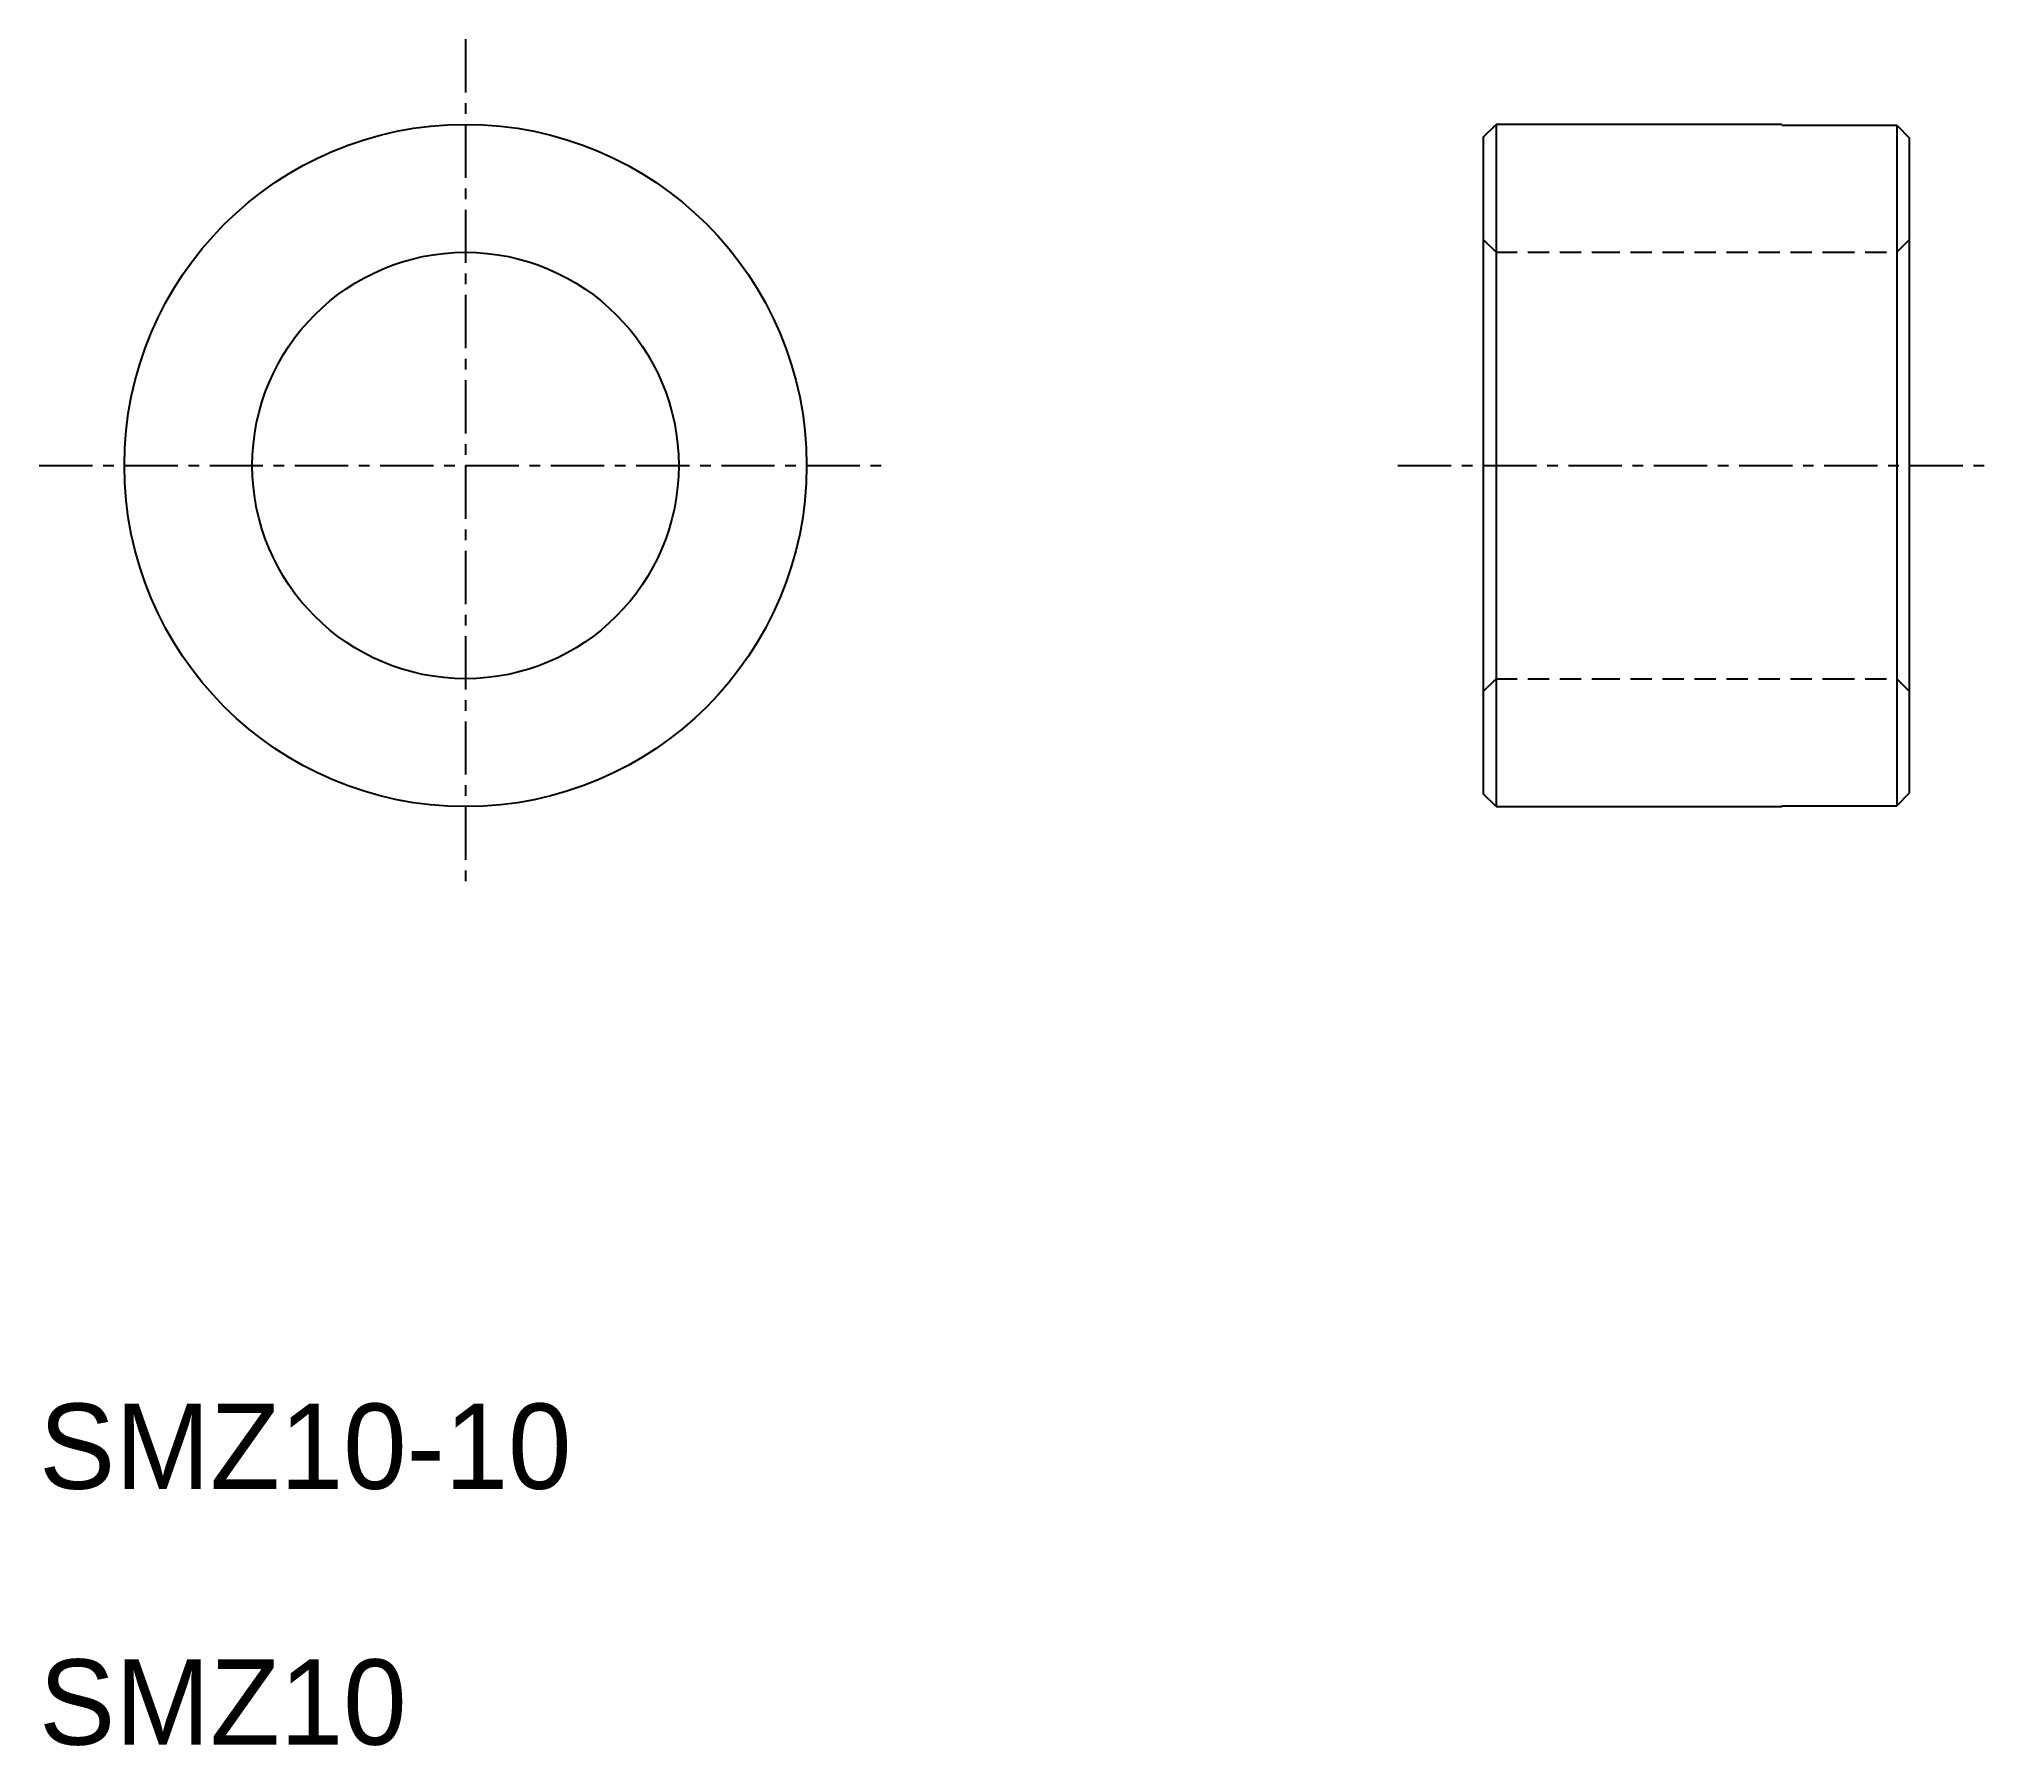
# Model space of a CAD drawing. Extents: x 10 to 55.9, y 10 to 50.
import ezdxf

# ---------------------------------------------------------------- set-up
doc = ezdxf.new("R2010")
doc.units = 0
doc.linetypes.add('CENTER', pattern=[2, 1.25, -0.25, 0.25, -0.25])
doc.linetypes.add('DASHED', pattern=[0.75, 0.5, -0.25])
doc.layers.get('0').update_dxf_attribs({"linetype": 'CONTINUOUS'})
doc.layers.add('CENTER', color=1, linetype='CENTER')

msp = doc.modelspace()

# ---------------------------------------------------------------- linework, layer by layer
at = {"color": 7, "linetype": 'CONTINUOUS'}
for p, q in [((43.868, 47.7), (44.168, 48)), ((44.168, 48), (44.168, 32)), ((50.868, 48), (44.168, 48)), ((50.868, 47.98), (50.868, 48)), ((50.868, 47.98), (53.568, 47.98)), ((53.568, 47.98), (53.568, 32.02)), ((53.568, 47.98), (53.868, 47.68)), ((43.868, 47.7), (43.868, 32.3)), ((53.868, 32.32), (53.868, 47.68)), ((44.168, 32), (43.868, 32.3)), ((53.568, 32.02), (53.868, 32.32)), ((44.168, 32), (50.868, 32)), ((46.518, 32), (46.518, 32)), ((48.868, 32), (48.868, 32)), ((50.868, 32), (50.868, 32.02)), ((50.868, 32.02), (53.568, 32.02))]:
    msp.add_line(p, q, dxfattribs=at)
at = {"color": 3, "linetype": 'DASHED'}
for p, q in [((43.868, 45.3), (44.168, 45)), ((44.168, 45), (46.573, 45)), ((46.573, 45), (52.073, 45)), ((52.073, 45), (53.568, 45)), ((53.568, 45), (53.868, 45.3)), ((43.868, 34.7), (44.168, 35)), ((44.168, 35), (46.573, 35)), ((46.573, 35), (52.073, 35)), ((52.073, 35), (53.568, 35)), ((53.568, 35), (53.868, 34.7))]:
    msp.add_line(p, q, dxfattribs=at)
at = {"color": 7, "linetype": 'CONTINUOUS'}
for radius in [8, 5]:
    msp.add_circle((20, 40), radius, dxfattribs=at)
at = {"layer": 'CENTER', "color": 1, "linetype": 'CENTER'}
for p, q in [((20, 50), (20, 30)), ((10, 40), (30, 40)), ((41.868, 40), (55.868, 40))]:
    msp.add_line(p, q, dxfattribs=at)

# ---------------------------------------------------------------- texts
at = {"color": 7, "linetype": 'CONTINUOUS'}
for s, p in [('SMZ10-10', (10, 16)), ('SMZ10', (10, 10))]:
    msp.add_text(s, height=2, dxfattribs=at).set_placement(p)

doc.saveas('drawing.dxf')
